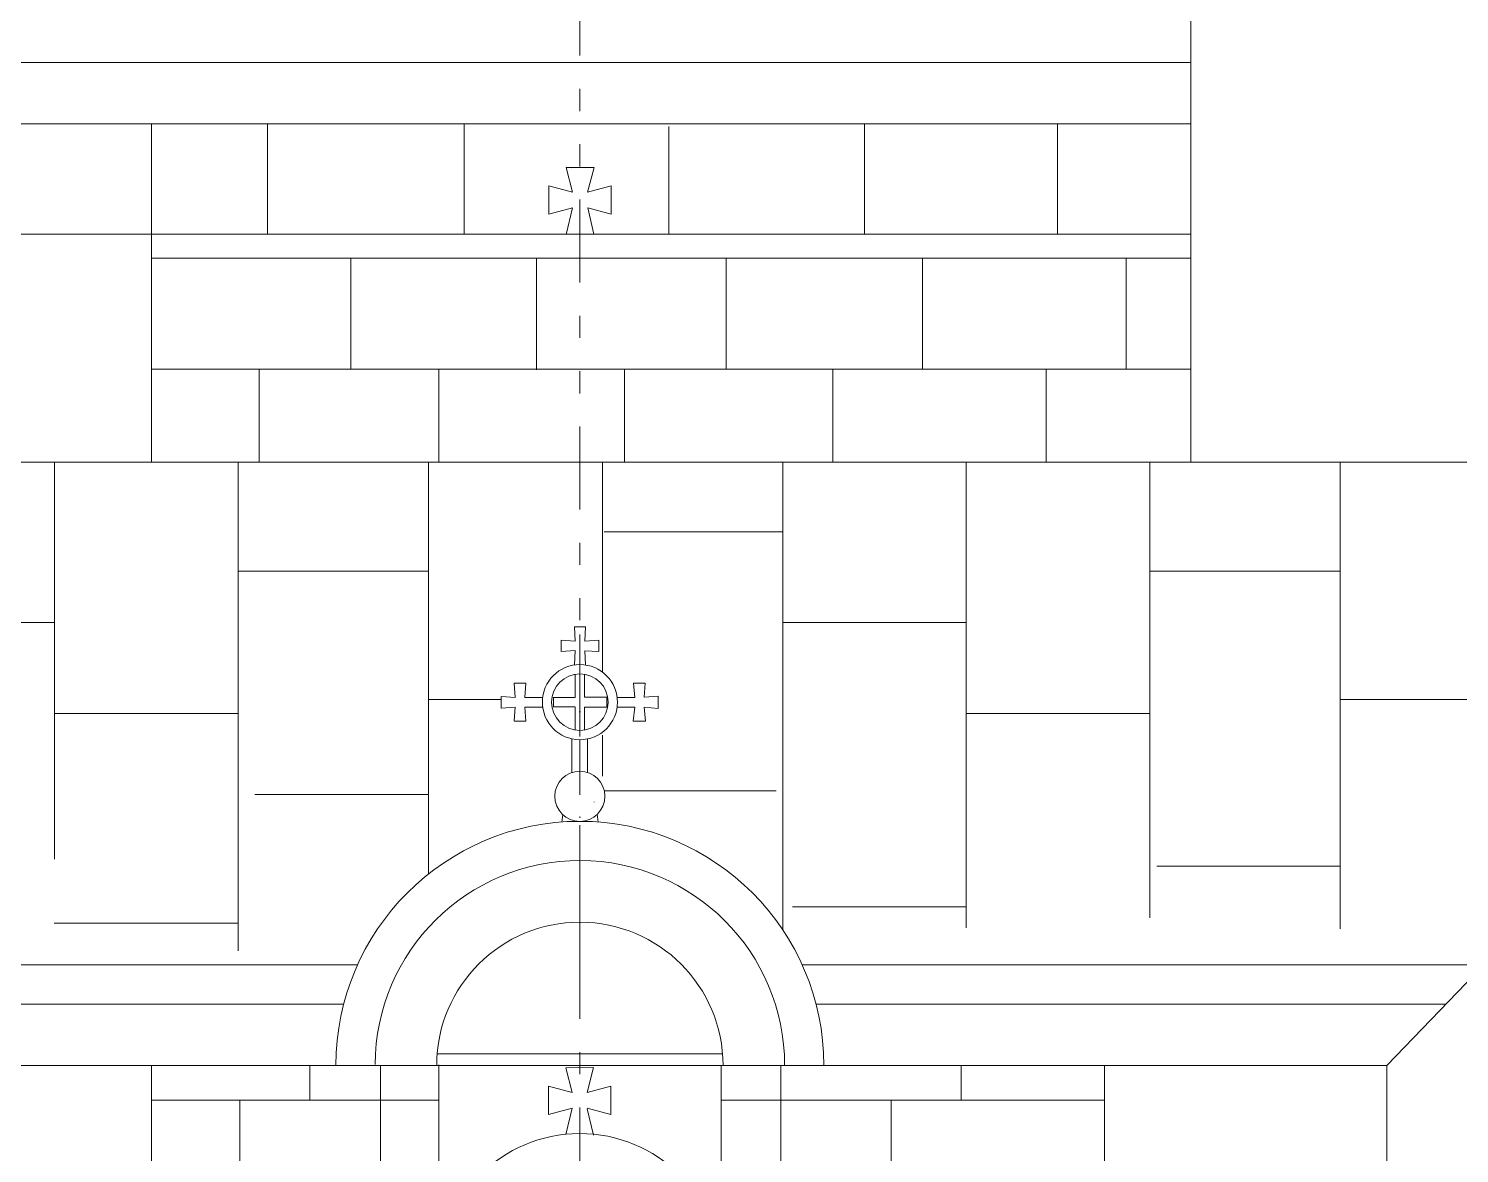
# Model space of a CAD drawing. Header units: millimetres. Extents: x -490789 to -449459, y 209001 to 327650.
# Drawn here: x -477830 to -473270, y 221705 to 225289 of the extents above; entities that cross this region are included whole.
import ezdxf

# ---------------------------------------------------------------- set-up
doc = ezdxf.new("R2010")
doc.units = ezdxf.units.MM
doc.header["$MEASUREMENT"] = 0
doc.linetypes.add('2-Штрих-Штриховая', pattern=[723.19442, 264.583325, -105.833328, 70.555556, -105.833328, 70.555556, -105.833328])
doc.linetypes.add('Штрихпунктирная', pattern=[335.138881, 176.388884, -88.194442, 0, -70.555556])
for name, color, linetype, lineweight in [('0_Ном._пера__12_Ном._пера__12_Ном._пера__12', 12, 'Continuous', 18), ('0_Ном._пера__7_Ном._пера__15_Ном._пера__15', 15, 'Continuous', 18), ('0_Ном._пера__7_Ном._пера__7_Ном._пера__1', 1, 'Continuous', 18), ('0_Ном._пера__7_Ном._пера__7_Ном._пера__7', 7, 'Continuous', 18), ('0_Ном_пера__1_Ном_пера__1_Ном_пера__1_Ном._пера__1_Ном_пера__1_Ном_пера__1_Ном_пера__1_Ном_пера__1_Ном_пера__1_Ном_пера__1_Ном_пера__1_Ном_пера__1_Ном_пера__1_Ном_пера__1_Ном_пера__1_Ном_пера__1_Ном_пера__1_Ном_пера__1_Ном_пера__1_Ном_пера__1_Ном_пера___D_Ном._пера__1', 1, 'Continuous', 18), ('0_Ном_пера__1_Ном_пера__1_Ном_пера__1_Ном_пера__1_Ном_пера__1_Ном_пера__1_Ном_пера__1_Ном_пера__1_Ном_пера__1_Ном_пера__1_Ном._пера__1_Ном_пера__1_Ном_пера__1_Ном_пера__1_Ном_пера__1_Ном_пера__1_Ном_пера__1_Ном_пера__1_Ном_пера__1_Ном_пера__1_Ном_пера___D_Ном._пера__1', 1, 'Continuous', 18), ('0_Ном_пера__7_Ном._пера__7_Ном_пера__7_Ном_пера__7_Ном_пера__7_Ном_пера__7_Ном_пера__7_Ном_пера__7_Ном_пера__7_Ном_пера__7_Ном_пера__7_Ном_пера__7_Ном_пера__7_Ном_пера__7_Ном_пера__7_Ном_пера__7_Ном_пера__7_Ном_пера__7_Ном_пера__7_Ном_пера__7_Ном_пера___7_Ном._пера__7', 7, 'Continuous', 18), ('0_Ном_пера__7_Ном_пера__7_Ном_пера__7_Ном._пера__7_Ном_пера__7_Ном_пера__7_Ном_пера__7_Ном_пера__7_Ном_пера__7_Ном_пера__7_Ном_пера__7_Ном_пера__7_Ном_пера__7_Ном_пера__7_Ном_пера__7_Ном_пера__7_Ном_пера__7_Ном_пера__7_Ном_пера__7_Ном_пера__7_Ном_пера___5_Ном._пера__7', 7, 'Continuous', 18), ('0_Ном_пера__7_Ном_пера__7_Ном_пера__7_Ном_пера__7_Ном_пера__7_Ном_пера__7_Ном_пера__7_Ном_пера__7_Ном_пера__7_Ном._пера__7_Ном_пера__7_Ном_пера__7_Ном_пера__7_Ном_пера__7_Ном_пера__7_Ном_пера__7_Ном_пера__7_Ном_пера__7_Ном_пера__7_Ном_пера__7_Ном_пера___7_Ном._пера__7', 7, 'Continuous', 18), ('0_Ном_пера__7_Ном_пера__7_Ном_пера__7_Ном_пера__7_Ном_пера__7_Ном_пера__7_Ном_пера__7_Ном_пера__7_Ном_пера__7_Ном_пера__7_Ном_пера__7_Ном_пера__7_Ном_пера__7_Ном_пера__7_Ном._пера__7_Ном_пера__7_Ном._пера__7_Ном_пера__7_Ном._пера__7_Ном_пера__7_Ном_пера_D_Ном._пера__7', 7, 'Continuous', 18), ('0_Ном_пера__7_Ном_пера__7_Ном_пера__7_Ном_пера__7_Ном_пера__7_Ном_пера__7_Ном_пера__7_Ном_пера__7_Ном_пера__7_Ном_пера__7_Ном_пера__7_Ном_пера__7_Ном_пера__7_Ном_пера__7_Ном_пера__7_Ном._пера__7_Ном_пера__7_Ном._пера__7_Ном_пера__7_Ном._пера__7_Ном_пера_2_Ном._пера__7', 7, 'Continuous', 18), ('0_Ном_пера__7_Ном_пера__7_Ном_пера__7_Ном_пера__7_Ном_пера__7_Ном_пера__7_Ном_пера__7_Ном_пера__7_Ном_пера__7_Ном_пера__7_Ном_пера__7_Ном_пера__7_Ном_пера__7_Ном_пера__7_Ном_пера__7_Ном_пера__7_Ном_пера__7_Ном_пера__7_Ном._пера__7_Ном_пера__7_Ном._пера__5_Ном._пера__7', 7, 'Continuous', 18), ('0_Ном_пера__7_Ном_пера__7_Ном_пера__7_Ном_пера__7_Ном_пера__7_Ном_пера__7_Ном_пера__7_Ном_пера__7_Ном_пера__7_Ном_пера__7_Ном_пера__7_Ном_пера__7_Ном_пера__7_Ном_пера__7_Ном_пера__7_Ном_пера__7_Ном_пера__7_Ном_пера__7_Ном_пера__7_Ном_пера__7_Ном_пера__7_8_Ном._пера__1', 1, 'Continuous', 18), ('0_Ном_пера__7_Ном_пера__7_Ном_пера__7_Ном_пера__7_Ном_пера__7_Ном_пера__7_Ном_пера__7_Ном_пера__7_Ном_пера__7_Ном_пера__7_Ном_пера__7_Ном_пера__7_Ном_пера__7_Ном_пера__7_Ном_пера__7_Ном_пера__7_Ном_пера__7_Ном_пера__7_Ном_пера__7_Ном_пера__7_Ном_пера__7_8_Ном._пера__7', 7, 'Continuous', 18), ('0_Ном_пера__7_Ном_пера__7_Ном_пера__7_Ном_пера__7_Ном_пера__7_Ном_пера__7_Ном_пера__7_Ном_пера__7_Ном_пера__7_Ном_пера__7_Ном_пера__7_Ном_пера__7_Ном_пера__7_Ном_пера__7_Ном_пера__7_Ном_пера__7_Ном_пера__7_Ном_пера__7_Ном_пера__7_Ном_пера__7_Ном_пера__7_C_Ном._пера__7', 7, 'Continuous', 18), ('hatch_Ном_пера__254_Ном_пера__254_Ном_пера__254_Ном._пера__254_Ном_пера__254_Ном._пера__9_Ном_пера__9_Ном_пера__9_Ном_пера__12_Ном_пера__12_Ном_пера__12_Ном_пера__12_Ном_пера__12_Ном_пера__12_Ном_пера__12_Ном_пера__12_Ном_пера__12_Ном_пера__12_Ном_пера__8_Ном._пера__7', 7, 'Continuous', 18), ('hatch_Ном_пера__254_Ном_пера__254_Ном_пера__254_Ном._пера__254_Ном_пера__254_Ном._пера__9_Ном_пера__9_Ном_пера__9_Ном_пера__12_Ном_пера__12_Ном_пера__12_Ном_пера__12_Ном_пера__12_Ном_пера__12_Ном_пера__1_Ном_пера__1_Ном_пера__1_Ном_пера__1_Ном_пера__1_Н_B_Ном._пера__1', 1, 'Continuous', 18), ('hatch_Ном_пера__254_Ном_пера__254_Ном_пера__254_Ном._пера__254_Ном_пера__254_Ном._пера__9_Ном_пера__9_Ном_пера__9_Ном_пера__12_Ном_пера__12_Ном_пера__12_Ном_пера__12_Ном_пера__12_Ном_пера__12_Ном_пера__1_Ном_пера__1_Ном_пера__1_Ном_пера__1_Ном_пера__1_Н_B_Ном._пера__7', 7, 'Continuous', 18), ('hatch_Ном_пера__254_Ном_пера__254_Ном_пера__254_Ном._пера__254_Ном_пера__254_Ном._пера__9_Ном_пера__9_Ном_пера__9_Ном_пера__12_Ном_пера__12_Ном_пера__12_Ном_пера__12_Ном_пера__12_Ном_пера__12_Ном_пера__1_Ном_пера__1_Ном_пера__1_Ном_пера__1_Ном_пера__1_Н_D_Ном._пера__12', 12, 'Continuous', 18), ('Line 0.25_Ном_пера__7_Ном_пера__7_Ном_пера__7_Ном_пера__7_Ном_пера__7_Ном_пера__7_Ном_пера__7_Ном_пера__7_Ном_пера__7_Ном_пера__7_Ном_пера__7_Ном._пера__7_Ном._пера__8_Ном._пера__8_Ном._пера__8_Ном._пера__8_Ном._пера__8', 8, 'Continuous', 18), ('Line 0.25_Ном_пера__7_Ном_пера__7_Ном_пера__7_Ном_пера__7_Ном_пера__7_Ном_пера__7_Ном_пера__7_Ном_пера__7_Ном_пера__7_Ном_пера__7_Ном_пера__7_Ном_пера__7_Ном_пера__7_Ном_пера__7_Ном_пера__7_Ном_пера__7_Ном_пера__7_Ном_пера__7_Ном_пера__7_Ном_пера__7_Ном_D_Ном._пера__7', 7, 'Continuous', 18)]:
    doc.layers.add(name, color=color, linetype=linetype, lineweight=lineweight)

msp = doc.modelspace()

# ---------------------------------------------------------------- linework, layer by layer
at = {"layer": '0_Ном._пера__12_Ном._пера__12_Ном._пера__12', "linetype": '2-Штрих-Штриховая'}
msp.add_line((-476073.2, 217247.8), (-476073.2, 234156.5), dxfattribs=at)
at = {"layer": '0_Ном._пера__7_Ном._пера__15_Ном._пера__15', "linetype": 'Continuous'}
msp.add_line((-477438.9, 224633.7), (-478338.2, 224633.7), dxfattribs=at)
at = {"layer": '0_Ном._пера__7_Ном._пера__7_Ном._пера__1', "linetype": 'Continuous'}
msp.add_arc((-476072.9, 221318.5), 450, 0.6019, 179.7617, dxfattribs=at)
at = {"layer": '0_Ном._пера__7_Ном._пера__7_Ном._пера__7', "linetype": 'Continuous'}
for p, q in [((-474125.7, 223908.4), (-474125.7, 226482.8)), ((-478633.3, 225180.7), (-474125.7, 225180.7)), ((-474125.7, 224985.6), (-478338.9, 224985.6)), ((-477438.9, 224985.6), (-477438.9, 223907.7)), ((-478821.8, 223907.7), (-473191.9, 223907.7)), ((-476086.6, 223382.8), (-476060.2, 223382.8)), ((-476131.1, 222761), (-476127.7, 222785.1)), ((-476017.6, 222785.7), (-476014.4, 222761)), ((-478821.8, 222305.6), (-476781.9, 222305.6)), ((-475364.5, 222305.6), (-473191.9, 222305.6)), ((-473500.9, 221985.6), (-473191.9, 222305.6)), ((-478632.7, 222180.7), (-476825.9, 222180.7)), ((-475320.5, 222180.7), (-473314.7, 222180.7)), ((-473500.9, 221985.6), (-478338.9, 221985.6)), ((-477438.9, 221985.6), (-477438.9, 219305.6)), ((-476709.1, 221985.6), (-476709.1, 219305.6)), ((-476522.9, 221987.5), (-476522.9, 219305.6)), ((-475622.9, 221985.6), (-475622.9, 219305.6)), ((-475432.9, 221985.6), (-475432.9, 219305.6)), ((-474400.9, 219305.6), (-474400.9, 221985.6)), ((-473500.9, 218105.7), (-473500.9, 221985.6))]:
    msp.add_line(p, q, dxfattribs=at)
msp.add_circle((-476073.2, 222843.1), 79.9, dxfattribs=at)
for centre, radius, start, end in [((-476073.2, 221985.6), 777.6, 0, 180), ((-476073.2, 221985.6), 652.7, 0, 179.7617), ((-476073.2, 221985.6), 456.3, 0, 179.7617), ((-476072.9, 221318.5), 450, 0.6019, 179.7617)]:
    msp.add_arc(centre, radius, start, end, dxfattribs=at)
at = {"layer": '0_Ном_пера__1_Ном_пера__1_Ном_пера__1_Ном._пера__1_Ном_пера__1_Ном_пера__1_Ном_пера__1_Ном_пера__1_Ном_пера__1_Ном_пера__1_Ном_пера__1_Ном_пера__1_Ном_пера__1_Ном_пера__1_Ном_пера__1_Ном_пера__1_Ном_пера__1_Ном_пера__1_Ном_пера__1_Ном_пера__1_Ном_пера___D_Ном._пера__1', "linetype": 'Continuous'}
for p, q in [((-477438.9, 224633.7), (-474125.7, 224633.7)), ((-477438.9, 224557.6), (-474125.7, 224557.6))]:
    msp.add_line(p, q, dxfattribs=at)
at = {"layer": '0_Ном_пера__1_Ном_пера__1_Ном_пера__1_Ном_пера__1_Ном_пера__1_Ном_пера__1_Ном_пера__1_Ном_пера__1_Ном_пера__1_Ном_пера__1_Ном._пера__1_Ном_пера__1_Ном_пера__1_Ном_пера__1_Ном_пера__1_Ном_пера__1_Ном_пера__1_Ном_пера__1_Ном_пера__1_Ном_пера__1_Ном_пера___D_Ном._пера__1', "linetype": 'Continuous'}
for p, q in [((-476171.6, 224788.1), (-476171.6, 224697.7)), ((-475974.8, 221919.7), (-475974.8, 221829.3))]:
    msp.add_line(p, q, dxfattribs=at)
at = {"layer": '0_Ном_пера__7_Ном._пера__7_Ном_пера__7_Ном_пера__7_Ном_пера__7_Ном_пера__7_Ном_пера__7_Ном_пера__7_Ном_пера__7_Ном_пера__7_Ном_пера__7_Ном_пера__7_Ном_пера__7_Ном_пера__7_Ном_пера__7_Ном_пера__7_Ном_пера__7_Ном_пера__7_Ном_пера__7_Ном_пера__7_Ном_пера___7_Ном._пера__7', "linetype": 'Continuous'}
for p, q in [((-477556.7, 224985.6), (-474125.7, 224985.6)), ((-477156.8, 221569.5), (-477156.8, 221875.2)), ((-475080.9, 221569.5), (-475080.9, 221875.2))]:
    msp.add_line(p, q, dxfattribs=at)
at = {"layer": '0_Ном_пера__7_Ном_пера__7_Ном_пера__7_Ном._пера__7_Ном_пера__7_Ном_пера__7_Ном_пера__7_Ном_пера__7_Ном_пера__7_Ном_пера__7_Ном_пера__7_Ном_пера__7_Ном_пера__7_Ном_пера__7_Ном_пера__7_Ном_пера__7_Ном_пера__7_Ном_пера__7_Ном_пера__7_Ном_пера__7_Ном_пера___5_Ном._пера__7', "linetype": 'Continuous'}
for p, q in [((-476933.9, 221985.6), (-476933.9, 221875.2)), ((-474858, 221985.6), (-474858, 221875.3))]:
    msp.add_line(p, q, dxfattribs=at)
at = {"layer": '0_Ном_пера__7_Ном_пера__7_Ном_пера__7_Ном_пера__7_Ном_пера__7_Ном_пера__7_Ном_пера__7_Ном_пера__7_Ном_пера__7_Ном._пера__7_Ном_пера__7_Ном_пера__7_Ном_пера__7_Ном_пера__7_Ном_пера__7_Ном_пера__7_Ном_пера__7_Ном_пера__7_Ном_пера__7_Ном_пера__7_Ном_пера___7_Ном._пера__7', "linetype": 'Continuous'}
msp.add_line((-477548, 221985.6), (-476152, 221985.6), dxfattribs=at)
at = {"layer": '0_Ном_пера__7_Ном_пера__7_Ном_пера__7_Ном_пера__7_Ном_пера__7_Ном_пера__7_Ном_пера__7_Ном_пера__7_Ном_пера__7_Ном_пера__7_Ном_пера__7_Ном_пера__7_Ном_пера__7_Ном_пера__7_Ном._пера__7_Ном_пера__7_Ном._пера__7_Ном_пера__7_Ном._пера__7_Ном_пера__7_Ном_пера_D_Ном._пера__7', "linetype": 'Continuous'}
for p, q in [((-474550.8, 224985.6), (-474550.8, 224633.7)), ((-474331.5, 224556.3), (-474331.5, 224204.4)), ((-474586.4, 224204.4), (-474586.4, 223907.7))]:
    msp.add_line(p, q, dxfattribs=at)
at = {"layer": '0_Ном_пера__7_Ном_пера__7_Ном_пера__7_Ном_пера__7_Ном_пера__7_Ном_пера__7_Ном_пера__7_Ном_пера__7_Ном_пера__7_Ном_пера__7_Ном_пера__7_Ном_пера__7_Ном_пера__7_Ном_пера__7_Ном_пера__7_Ном._пера__7_Ном_пера__7_Ном._пера__7_Ном_пера__7_Ном._пера__7_Ном_пера_2_Ном._пера__7', "linetype": 'Continuous'}
for p, q in [((-477068.3, 224985.6), (-477068.3, 224633.7)), ((-476441.6, 224985.6), (-476441.6, 224633.7)), ((-475790, 224976.8), (-475790, 224633.7)), ((-475165.9, 224985.6), (-475165.9, 224633.7)), ((-476803.3, 224557.6), (-476803.3, 224204.4)), ((-476211.4, 224557.6), (-476211.4, 224202.1)), ((-475606.4, 224557.6), (-475606.4, 224204.4)), ((-474980.7, 224557.6), (-474980.7, 224204.4)), ((-477095.5, 224204.4), (-477095.5, 223907.7)), ((-476522.3, 224204.4), (-476522.3, 223907.7)), ((-475930.6, 224204.4), (-475930.6, 223907.7)), ((-475266.9, 224204.4), (-475266.9, 223907.7))]:
    msp.add_line(p, q, dxfattribs=at)
at = {"layer": '0_Ном_пера__7_Ном_пера__7_Ном_пера__7_Ном_пера__7_Ном_пера__7_Ном_пера__7_Ном_пера__7_Ном_пера__7_Ном_пера__7_Ном_пера__7_Ном_пера__7_Ном_пера__7_Ном_пера__7_Ном_пера__7_Ном_пера__7_Ном_пера__7_Ном_пера__7_Ном_пера__7_Ном._пера__7_Ном_пера__7_Ном._пера__5_Ном._пера__7', "linetype": 'Continuous'}
for p, q in [((-477438.9, 224204.4), (-474125.7, 224204.4)), ((-477438.9, 221875.2), (-476709.1, 221875.2)), ((-475432.9, 221875.3), (-474400.9, 221875.3))]:
    msp.add_line(p, q, dxfattribs=at)
at = {"layer": '0_Ном_пера__7_Ном_пера__7_Ном_пера__7_Ном_пера__7_Ном_пера__7_Ном_пера__7_Ном_пера__7_Ном_пера__7_Ном_пера__7_Ном_пера__7_Ном_пера__7_Ном_пера__7_Ном_пера__7_Ном_пера__7_Ном_пера__7_Ном_пера__7_Ном_пера__7_Ном_пера__7_Ном_пера__7_Ном_пера__7_Ном_пера__7_8_Ном._пера__1', "linetype": 'Continuous'}
for p, q in [((-476116.9, 224846.9), (-476096.5, 224768)), ((-476027.9, 224846.6), (-476048.3, 224768)), ((-476096.5, 224768), (-476171.6, 224788.1)), ((-475972.9, 224788.1), (-476048.3, 224768)), ((-476096.5, 224717.9), (-476171.6, 224697.7)), ((-476116.9, 224633.5), (-476096.5, 224717.9)), ((-476048.2, 224717.9), (-476028.1, 224633.7)), ((-475972.9, 224697.7), (-476048.2, 224717.9)), ((-476118.4, 221978.2), (-476098.1, 221899.6)), ((-476029.5, 221978.6), (-476049.8, 221899.6)), ((-476173.4, 221919.7), (-476098.1, 221899.6)), ((-476049.8, 221899.6), (-475974.7, 221919.7)), ((-476173.5, 221829.3), (-476098.2, 221849.5)), ((-476098.2, 221849.5), (-476118.2, 221765.3)), ((-476049.8, 221849.5), (-475974.8, 221829.3)), ((-476029.5, 221763.2), (-476049.8, 221847.6))]:
    msp.add_line(p, q, dxfattribs=at)
at = {"layer": '0_Ном_пера__7_Ном_пера__7_Ном_пера__7_Ном_пера__7_Ном_пера__7_Ном_пера__7_Ном_пера__7_Ном_пера__7_Ном_пера__7_Ном_пера__7_Ном_пера__7_Ном_пера__7_Ном_пера__7_Ном_пера__7_Ном_пера__7_Ном_пера__7_Ном_пера__7_Ном_пера__7_Ном_пера__7_Ном_пера__7_Ном_пера__7_8_Ном._пера__7', "linetype": 'Continuous'}
for p, q in [((-476087.8, 223337.4), (-476132.9, 223340.3)), ((-476057.8, 223337.4), (-476012.5, 223340)), ((-476088, 223231.9), (-476088, 223158.2)), ((-476058, 223231.9), (-476058, 223158.7)), ((-476282.3, 223203.5), (-476245.4, 223203.5)), ((-475902.2, 223203.5), (-475864.9, 223203.5)), ((-476323.9, 223161.5), (-476323.9, 223123.9)), ((-476278.9, 223158.1), (-476323.4, 223161.5)), ((-476248.9, 223158.1), (-476191.8, 223158.1)), ((-476158, 223158.1), (-476088, 223158.1)), ((-476157.4, 223158.1), (-476157.4, 223127.4)), ((-476058, 223158.7), (-475986.9, 223158.7)), ((-475987.3, 223158.7), (-475987.3, 223127.4)), ((-475823.4, 223161.6), (-475823.4, 223123)), ((-476158, 223127.8), (-476088, 223127.8)), ((-476088, 223127.2), (-476088, 223054.2)), ((-476058, 223054.2), (-476058, 223127.3)), ((-476058, 223127), (-475986.9, 223127)), ((-475898.2, 223127.4), (-475954.3, 223127.4)), ((-475867.9, 223127.4), (-475823.4, 223123)), ((-475863.7, 223082), (-475903.2, 223082))]:
    msp.add_line(p, q, dxfattribs=at)
msp.add_circle((-476073, 223143.1), 90.1, dxfattribs=at)
msp.add_arc((-476073, 223143.1), 119.7, 90, 89.6664, dxfattribs=at)
at = {"layer": '0_Ном_пера__7_Ном_пера__7_Ном_пера__7_Ном_пера__7_Ном_пера__7_Ном_пера__7_Ном_пера__7_Ном_пера__7_Ном_пера__7_Ном_пера__7_Ном_пера__7_Ном_пера__7_Ном_пера__7_Ном_пера__7_Ном_пера__7_Ном_пера__7_Ном_пера__7_Ном_пера__7_Ном_пера__7_Ном_пера__7_Ном_пера__7_C_Ном._пера__7', "linetype": 'Continuous'}
for p, q in [((-476528, 222022.4), (-476036.5, 222022.4)), ((-476036.5, 222022.4), (-475618.4, 222022.4)), ((-476709.1, 221875.2), (-476522.9, 221875.2)), ((-475622.9, 221875.2), (-475432.9, 221875.2))]:
    msp.add_line(p, q, dxfattribs=at)
at = {"layer": 'hatch_Ном_пера__254_Ном_пера__254_Ном_пера__254_Ном._пера__254_Ном_пера__254_Ном._пера__9_Ном_пера__9_Ном_пера__9_Ном_пера__12_Ном_пера__12_Ном_пера__12_Ном_пера__12_Ном_пера__12_Ном_пера__12_Ном_пера__12_Ном_пера__12_Ном_пера__12_Ном_пера__12_Ном_пера__8_Ном._пера__7', "linetype": 'Continuous'}
for p, q in [((-476098.7, 223026), (-476098.7, 222919)), ((-476048.8, 222919.3), (-476048.8, 223025.8)), ((-476027.3, 222824.7), (-476027.8, 222825.2))]:
    msp.add_line(p, q, dxfattribs=at)
at = {"layer": 'hatch_Ном_пера__254_Ном_пера__254_Ном_пера__254_Ном._пера__254_Ном_пера__254_Ном._пера__9_Ном_пера__9_Ном_пера__9_Ном_пера__12_Ном_пера__12_Ном_пера__12_Ном_пера__12_Ном_пера__12_Ном_пера__12_Ном_пера__1_Ном_пера__1_Ном_пера__1_Ном_пера__1_Ном_пера__1_Н_B_Ном._пера__1', "linetype": 'Continuous'}
for p, q in [((-476028.1, 224846.6), (-476116.9, 224846.9)), ((-475972.9, 224788.1), (-475972.9, 224697.7)), ((-476118.2, 221978.3), (-476029.5, 221978.6)), ((-476173.4, 221919.7), (-476173.5, 221829.3))]:
    msp.add_line(p, q, dxfattribs=at)
at = {"layer": 'hatch_Ном_пера__254_Ном_пера__254_Ном_пера__254_Ном._пера__254_Ном_пера__254_Ном._пера__9_Ном_пера__9_Ном_пера__9_Ном_пера__12_Ном_пера__12_Ном_пера__12_Ном_пера__12_Ном_пера__12_Ном_пера__12_Ном_пера__1_Ном_пера__1_Ном_пера__1_Ном_пера__1_Ном_пера__1_Н_B_Ном._пера__7', "linetype": 'Continuous'}
msp.add_line((-476055.5, 223382.8), (-476090.5, 223382.8), dxfattribs=at)
at = {"layer": 'hatch_Ном_пера__254_Ном_пера__254_Ном_пера__254_Ном._пера__254_Ном_пера__254_Ном._пера__9_Ном_пера__9_Ном_пера__9_Ном_пера__12_Ном_пера__12_Ном_пера__12_Ном_пера__12_Ном_пера__12_Ном_пера__12_Ном_пера__1_Ном_пера__1_Ном_пера__1_Ном_пера__1_Ном_пера__1_Н_D_Ном._пера__12', "linetype": 'Штрихпунктирная'}
msp.add_line((-476073.2, 222176.7), (-476073.2, 223434.6), dxfattribs=at)
at = {"layer": 'Line 0.25_Ном_пера__7_Ном_пера__7_Ном_пера__7_Ном_пера__7_Ном_пера__7_Ном_пера__7_Ном_пера__7_Ном_пера__7_Ном_пера__7_Ном_пера__7_Ном_пера__7_Ном._пера__7_Ном._пера__8_Ном._пера__8_Ном._пера__8_Ном._пера__8_Ном._пера__8', "linetype": 'Continuous'}
for p, q in [((-477747.3, 223908.4), (-477747.3, 222642.5)), ((-475425.8, 223908.4), (-475425.8, 222416.3)), ((-474841.5, 223908.4), (-474841.5, 222423.9)), ((-477162.3, 223907.3), (-477162.3, 222350.9)), ((-476555.2, 223907.3), (-476555.2, 222595.8)), ((-476001.4, 223907.3), (-476001.4, 223239)), ((-474256.5, 223907.3), (-474256.5, 222456.2)), ((-473649.4, 223907.3), (-473649.4, 222420.3)), ((-475995.8, 223686.2), (-475425.8, 223686.2)), ((-477162.3, 223560.1), (-476555.2, 223560.1)), ((-474256.5, 223560.1), (-473649.4, 223560.1)), ((-478331.6, 223396.6), (-477747.3, 223396.6)), ((-475425.8, 223396.6), (-474841.5, 223396.6)), ((-476555.2, 223151.8), (-476323.9, 223151.8)), ((-473649.4, 223151.8), (-473191.9, 223151.8)), ((-477747.3, 223107.1), (-477162.3, 223107.1)), ((-474841.5, 223107.1), (-474256.5, 223107.1)), ((-476001.4, 223038.3), (-476001.4, 222907.2)), ((-475995.1, 222860.3), (-475447.6, 222860.3)), ((-477109, 222848.6), (-476555.2, 222848.6)), ((-474233.7, 222620.8), (-473649.4, 222620.8)), ((-475395.3, 222491.3), (-474841.5, 222491.3)), ((-477748.3, 222439.3), (-477164, 222439.3))]:
    msp.add_line(p, q, dxfattribs=at)
at = {"layer": 'Line 0.25_Ном_пера__7_Ном_пера__7_Ном_пера__7_Ном_пера__7_Ном_пера__7_Ном_пера__7_Ном_пера__7_Ном_пера__7_Ном_пера__7_Ном_пера__7_Ном_пера__7_Ном_пера__7_Ном_пера__7_Ном_пера__7_Ном_пера__7_Ном_пера__7_Ном_пера__7_Ном_пера__7_Ном_пера__7_Ном_пера__7_Ном_D_Ном._пера__7', "linetype": 'Continuous'}
for p, q in [((-476087.8, 223337.2), (-476090.5, 223382.8)), ((-476055.5, 223382.8), (-476090.5, 223382.8)), ((-476057.8, 223337.4), (-476055.5, 223382.8)), ((-476132.9, 223304.7), (-476132.9, 223340.3)), ((-476012.8, 223304.2), (-476012.8, 223340)), ((-476132.9, 223304.7), (-476087.8, 223307.6)), ((-476090.6, 223261.5), (-476087.8, 223307.6)), ((-476055.1, 223261.5), (-476057.8, 223306.7)), ((-476013.3, 223304.2), (-476057.8, 223306.7)), ((-476278.9, 223158.1), (-476282.3, 223203.5)), ((-476248.9, 223158.1), (-476245.4, 223203.7)), ((-475902.2, 223203.5), (-475898.3, 223158.1)), ((-475864.9, 223203.5), (-475868.3, 223158.4)), ((-475954.2, 223158.1), (-475898.1, 223158.1)), ((-475823.9, 223161.6), (-475868.3, 223158.4)), ((-476323.9, 223123.8), (-476279, 223127.3)), ((-476282.9, 223083.4), (-476279, 223127.3)), ((-476244.9, 223082.9), (-476248.9, 223127.4)), ((-476191.7, 223127.4), (-476248.9, 223127.4)), ((-475898.2, 223127.4), (-475903.2, 223082)), ((-475867.9, 223127.4), (-475863.7, 223082)), ((-476244.9, 223082.9), (-476282.9, 223082.9))]:
    msp.add_line(p, q, dxfattribs=at)

doc.saveas('drawing.dxf')
